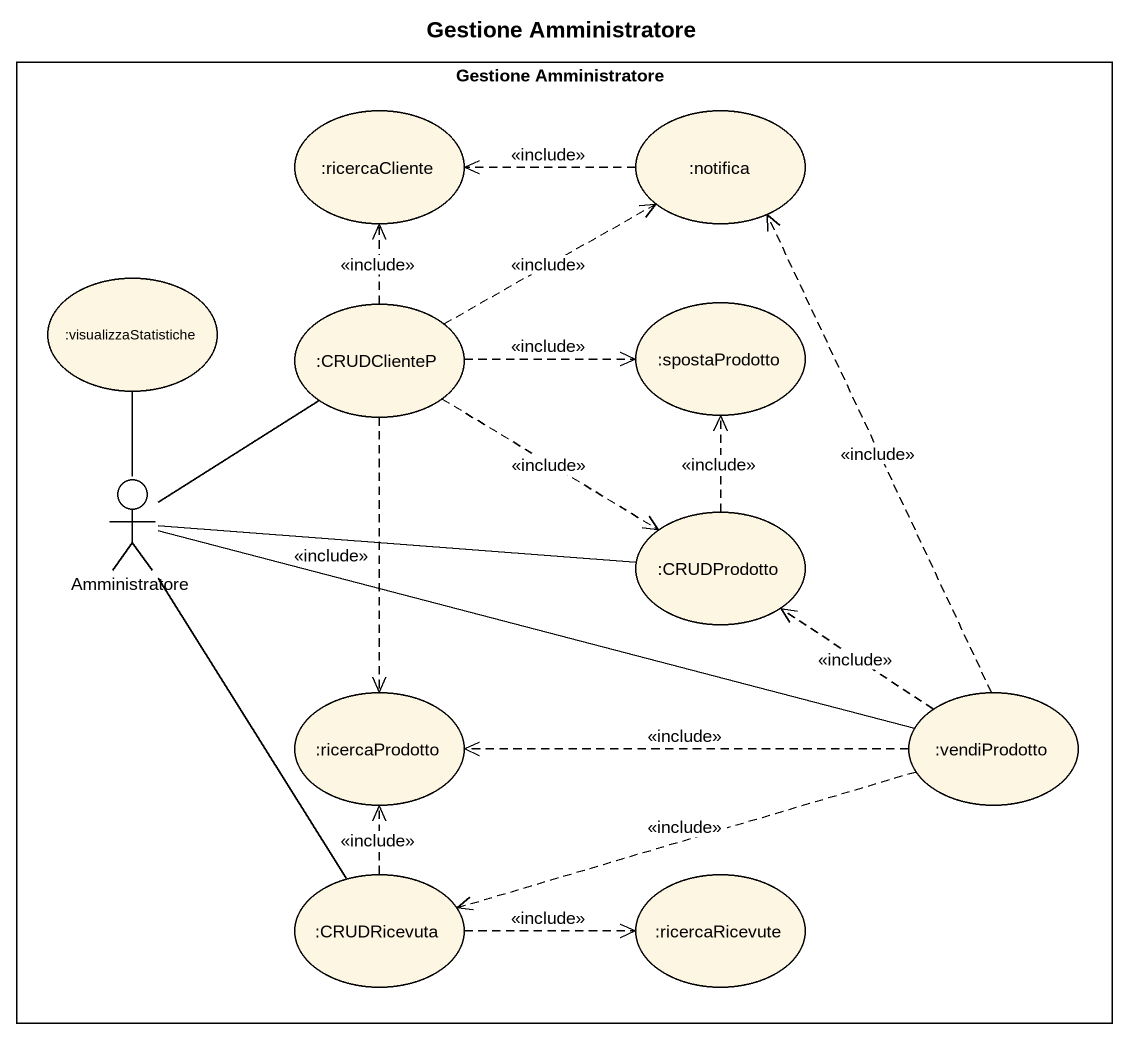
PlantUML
@startuml
title Gestione Amministratore
rectangle "Gestione Amministratore" as Gestione_Amministratore {
  usecase ":ricercaCliente" as ricercaCliente
  usecase ":notifica" as notifica
  usecase ":visualizzaStatistiche" as visualizzaStatistiche
  usecase ":CRUDClienteP" as CRUDClienteP
  usecase ":spostaProdotto" as spostaProdotto
  actor Amministratore
  usecase ":CRUDProdotto" as CRUDProdotto
  usecase ":ricercaProdotto" as ricercaProdotto
  usecase ":vendiProdotto" as vendiProdotto
  usecase ":CRUDRicevuta" as CRUDRicevuta
  usecase ":ricercaRicevute" as ricercaRicevute
}
notifica .left.> ricercaCliente : <<include>>
CRUDClienteP .up.> ricercaCliente : <<include>>
CRUDClienteP .right.> notifica : <<include>>
CRUDClienteP .right.> spostaProdotto : <<include>>
CRUDClienteP ..> CRUDProdotto : <<include>>
CRUDClienteP ..> ricercaProdotto : <<include>>
Amministratore -up- visualizzaStatistiche
Amministratore -up- CRUDClienteP
Amministratore -right- CRUDProdotto
Amministratore -right- vendiProdotto
Amministratore -- CRUDRicevuta
CRUDProdotto .up.> spostaProdotto : <<include>>
vendiProdotto .up.> notifica : <<include>>
vendiProdotto .up.> CRUDProdotto : <<include>>
vendiProdotto .left.> ricercaProdotto : <<include>>
vendiProdotto .left.> CRUDRicevuta : <<include>>
CRUDRicevuta .up.> ricercaProdotto : <<include>>
CRUDRicevuta .right.> ricercaRicevute : <<include>>
@enduml
